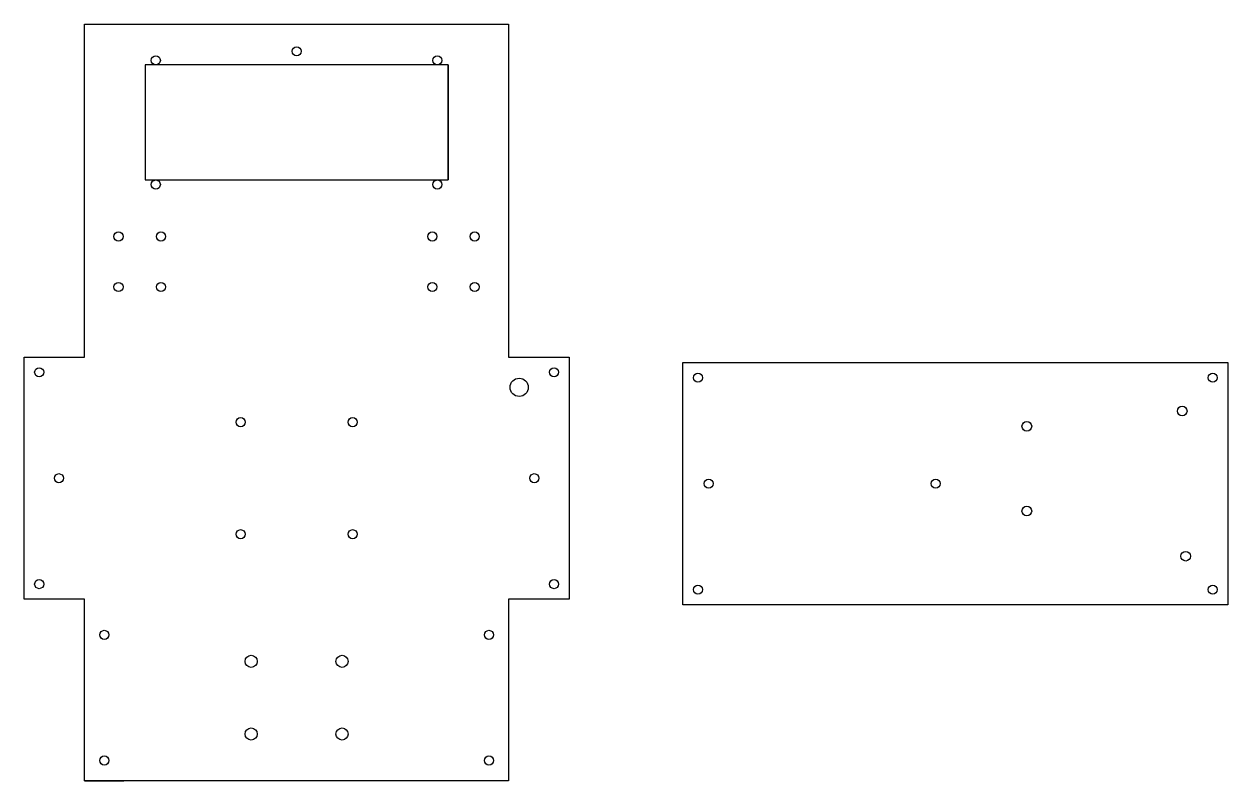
# Model space of a CAD drawing. Header units: millimetres. Extents: x 2385.6 to 2425.4, y 1260.3 to 1285.3.
import ezdxf

# ---------------------------------------------------------------- set-up
doc = ezdxf.new("R2010")
doc.units = ezdxf.units.MM

msp = doc.modelspace()

# ---------------------------------------------------------------- linework, layer by layer
msp.add_line((2399.6, 1283.946), (2399.6, 1280.146))
msp.add_lwpolyline([(2387.6, 1260.296), (2387.6, 1266.296), (2385.6, 1266.296), (2385.6, 1274.296), (2387.6, 1274.296), (2387.6, 1285.296), (2401.6, 1285.296), (2401.6, 1274.296), (2403.6, 1274.296), (2403.6, 1266.296), (2401.6, 1266.296), (2401.6, 1260.296), (2387.6, 1260.296), (2388.9, 1260.296)])
for points in [[(2389.6, 1283.946), (2389.6, 1280.146), (2399.6, 1280.146), (2399.6, 1283.946)], [(2425.354, 1266.116), (2407.354, 1266.116), (2407.354, 1274.116), (2425.354, 1274.116)]]:
    msp.add_lwpolyline(points, close=True)
for centre, radius in [((2394.6, 1284.396), 0.15), ((2389.95, 1284.096), 0.15), ((2399.25, 1284.096), 0.15), ((2389.95, 1279.996), 0.15), ((2399.25, 1279.996), 0.15), ((2388.719, 1278.279), 0.151), ((2390.119, 1278.279), 0.151), ((2399.082, 1278.279), 0.151), ((2400.482, 1278.279), 0.151), ((2388.719, 1276.612), 0.151), ((2390.119, 1276.612), 0.151), ((2399.082, 1276.612), 0.151), ((2400.482, 1276.612), 0.151), ((2386.1, 1273.796), 0.15), ((2403.1, 1273.796), 0.15), ((2407.854, 1273.616), 0.15), ((2424.854, 1273.616), 0.15), ((2401.95, 1273.296), 0.3), ((2423.844, 1272.514), 0.16), ((2392.75, 1272.146), 0.15), ((2396.45, 1272.146), 0.15), ((2418.714, 1272.011), 0.16), ((2386.75, 1270.296), 0.15), ((2386.75, 1270.296), 0.15), ((2402.45, 1270.296), 0.15), ((2408.204, 1270.116), 0.15), ((2415.704, 1270.116), 0.15), ((2418.714, 1269.211), 0.16), ((2392.75, 1268.446), 0.15), ((2396.45, 1268.446), 0.15), ((2423.959, 1267.719), 0.16), ((2386.1, 1266.796), 0.15), ((2403.1, 1266.796), 0.15), ((2407.854, 1266.616), 0.15), ((2424.854, 1266.616), 0.15), ((2388.25, 1265.121), 0.15), ((2400.95, 1265.121), 0.15), ((2393.1, 1264.246), 0.2), ((2396.1, 1264.246), 0.2), ((2393.1, 1261.846), 0.2), ((2396.1, 1261.846), 0.2), ((2388.25, 1260.971), 0.15), ((2400.95, 1260.971), 0.15)]:
    msp.add_circle(centre, radius)

doc.saveas('drawing.dxf')
